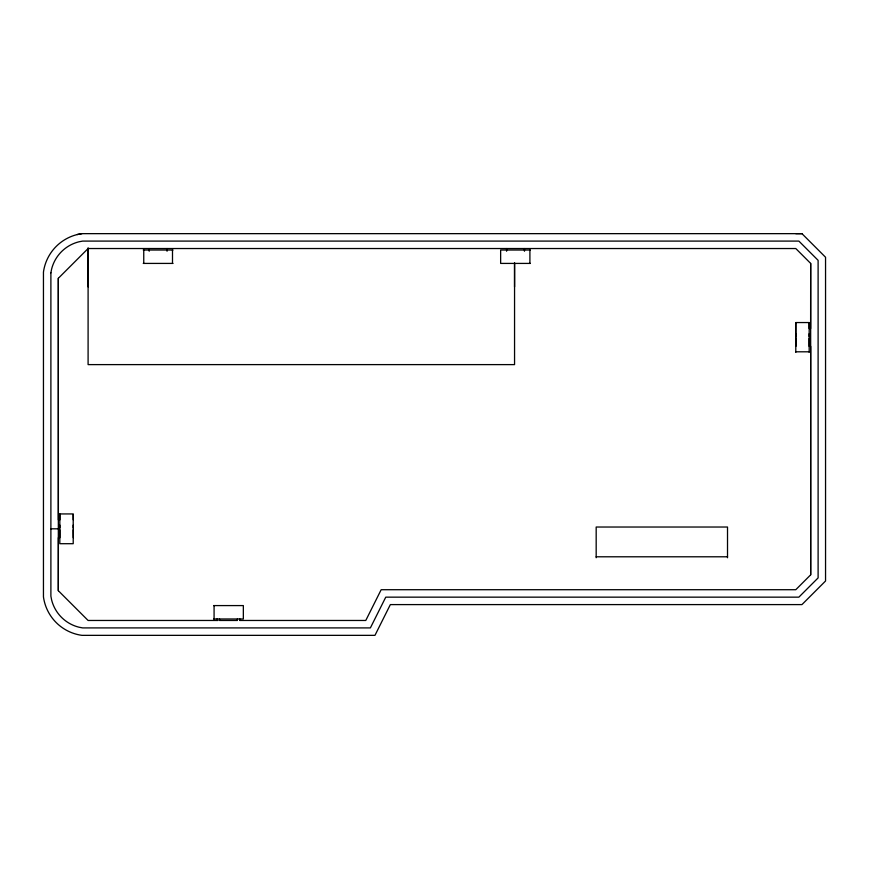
<?xml version="1.0" encoding="UTF-8"?>
<svg xmlns="http://www.w3.org/2000/svg" width="869" height="869" viewBox="0 0 869 869"><rect width="100%" height="100%" fill="white"/><g stroke="black" fill="none" stroke-linecap="round" stroke-linejoin="round"><path stroke-width="1.3" d="M218.13 620.466L88.095 620.466L58.332 590.703L58.332 278.297L88.095 248.534L795.787 248.534L810.668 263.416L810.668 574.833L795.787 589.714L381.165 589.714L365.784 620.466L239.811 620.466M58.332 590.703L58.386 537.705L59.82 537.748L59.82 529.786M88.095 247.806L88.095 364.611L514.557 364.611L514.557 262.807M143.754 263.416L143.754 250.022M149.196 251.239L149.196 248.534M167.054 251.239L167.054 248.534M172.496 263.416L172.496 250.022M214.078 618.978L214.078 605.584M217.044 620.466L217.044 618.978M219.531 618.978L219.531 620.466L237.389 620.466L237.389 618.978M239.866 620.466L239.866 618.978M506.594 251.239L506.594 248.534M524.463 251.239L524.463 248.534M529.905 263.416L529.905 250.022M596.177 557.746L596.177 527.027L727.516 527.027L727.516 557.746M795.787 352.314L795.787 322.551L809.18 322.551L809.18 352.314M810.668 263.416L810.614 328.547L809.18 328.504L809.18 323.062M73.278 519.847L73.213 514.448M73.278 537.705L73.213 529.786M77.156 234.565L81.936 233.652L801.946 233.652L825.55 257.246L825.55 580.992L801.946 604.596L390.355 604.596L374.973 635.348L81.936 635.348A44.992 44.992 0 0 1 43.45 596.873L43.45 272.127A44.992 44.992 0 0 1 81.936 233.652M795.787 233.652L801.946 233.652M143.244 250.022L173.007 250.022M530.416 250.022L500.642 250.022L500.642 263.416L530.416 263.416M143.244 263.416L173.007 263.416M795.787 351.804L809.18 351.804M50.891 528.819L58.332 528.819M596.177 556.79L727.516 556.79M213.568 605.584L243.342 605.584L243.342 618.978L213.568 618.978M810.668 574.833L810.668 346.362L809.18 346.362L809.18 338.399M58.332 278.297L58.386 519.847L59.82 519.89L59.82 514.448M809.18 333.718L809.18 336.466M795.787 323.062L795.732 346.405L795.787 338.399M795.787 333.718L795.787 336.466M514.557 263.014L514.557 286.868M88.095 249.36L88.095 286.868M73.213 525.104L73.213 527.852M59.82 525.104L59.82 527.852M50.891 272.844L50.891 596.156L51.597 599.849A37.541 37.541 0 0 0 78.949 627.201L82.642 627.907L370.379 627.907L385.76 597.155L798.872 597.155L818.109 577.907L818.109 260.331L798.872 241.093L82.642 241.093L78.96 241.799A37.541 37.541 0 0 0 51.597 269.151L50.891 272.844M59.82 513.937L59.82 543.701L73.213 543.701L73.213 513.937L59.82 513.937"/></g></svg>
